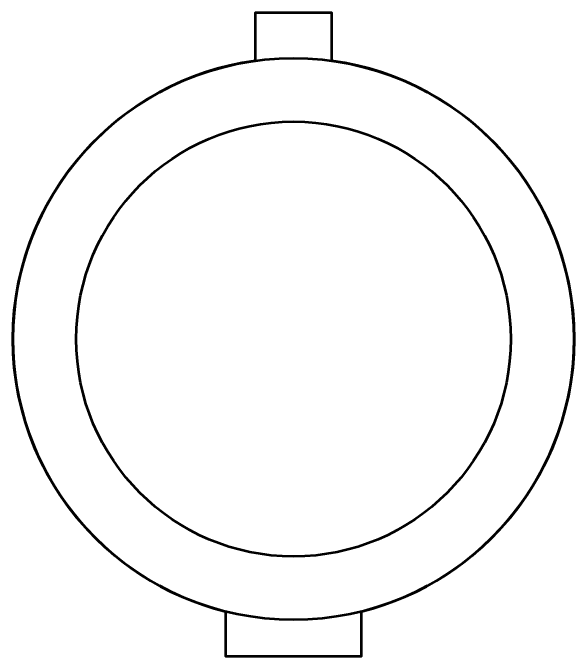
# Model space of a CAD drawing. Header units: centimetres. Extents: x -12.4 to 12.3, y -15.1 to 15.6.
# Drawn here: x 1.4 to 7.6, y -3.5 to 3.6 of the extents above; entities that cross this region are included whole.
import ezdxf

# ---------------------------------------------------------------- set-up
doc = ezdxf.new("R2010")
doc.units = ezdxf.units.CM
doc.header["$MEASUREMENT"] = 0
doc.layers.add('Layer 1', color=7, linetype='Continuous')

msp = doc.modelspace()

# ---------------------------------------------------------------- linework, layer by layer
at = {"layer": 'Layer 1', "color": 4, "lineweight": 53}
msp.add_ellipse((4.5, 0), major_axis=(0, 3.1), ratio=1, dxfattribs=at)
at = {"layer": 'Layer 1', "lineweight": 53}
msp.add_ellipse((4.5, 0), major_axis=(0, 2.4), ratio=1, dxfattribs=at)
msp.add_open_spline([(4.925, 3.07087), (6.43597, 2.86367), (7.6, 1.56789), (7.6, 0), (7.6, 0), (7.6, -1.45344), (6.59968, -2.67306), (5.25, -3.00844), (5.25, -3.00844), (5.25, -3.00844), (5.25, -3.5), (5.25, -3.5), (5.25, -3.5), (5.25, -3.5), (3.75, -3.5), (3.75, -3.5), (3.75, -3.5), (3.75, -3.5), (3.75, -3.00844), (3.75, -3.00844), (3.75, -3.00844), (2.40032, -2.67306), (1.4, -1.45344), (1.4, 0), (1.4, 0), (1.4, 1.56789), (2.56403, 2.86367), (4.075, 3.07087), (4.075, 3.07087), (4.075, 3.07087), (4.075, 3.6), (4.075, 3.6), (4.075, 3.6), (4.075, 3.6), (4.925, 3.6), (4.925, 3.6), (4.925, 3.6), (4.925, 3.6), (4.925, 3.07087), (4.925, 3.07087)], degree=3, knots=[0, 0, 0, 0, 0.0909091, 0.0909091, 0.0909091, 0.0909091, 0.1818182, 0.1818182, 0.1818182, 0.1818182, 0.2727273, 0.2727273, 0.2727273, 0.2727273, 0.3636364, 0.3636364, 0.3636364, 0.3636364, 0.4545455, 0.4545455, 0.4545455, 0.4545455, 0.5454545, 0.5454545, 0.5454545, 0.5454545, 0.6363636, 0.6363636, 0.6363636, 0.6363636, 0.7272727, 0.7272727, 0.7272727, 0.7272727, 0.8181818, 0.8181818, 0.8181818, 0.8181818, 1, 1, 1, 1], dxfattribs=at)

doc.saveas('drawing.dxf')
